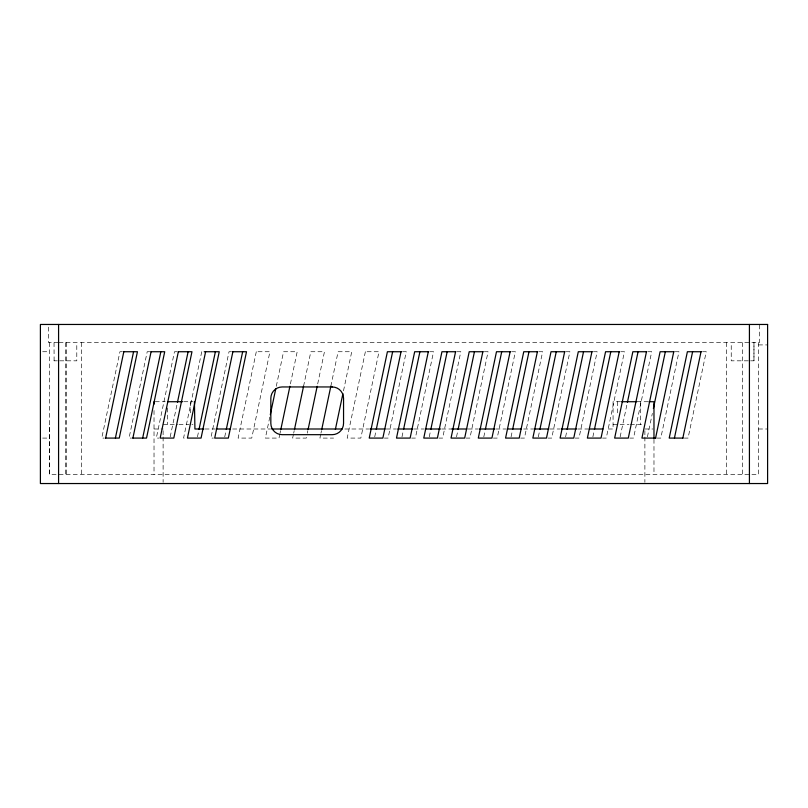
<?xml version="1.0" encoding="UTF-8"?>
<svg xmlns="http://www.w3.org/2000/svg" width="808" height="808" viewBox="0 0 808 808"><rect width="100%" height="100%" fill="white"/><g stroke="black" fill="none" stroke-linecap="round" stroke-linejoin="round"><path stroke-width="0.61" stroke-dasharray="4.04 3.03" d="M758.51 342.642L758.51 474.447L49.49 474.447L49.49 424.452M170.195 436.855L177.204 403.546M201.748 351.733L183.567 438.087L186.042 438.087M197.465 436.855L198.758 430.684M224.735 436.855L226.028 430.684M269.791 417.12L265.377 438.087L279.012 438.087L279.79 434.391M276.286 386.274L283.558 351.733L297.192 351.733L289.921 386.274M280.053 433.149L280.568 430.684M293.425 434.391L292.647 438.087L306.283 438.087L307.06 434.391M293.688 433.149L294.203 430.684M303.555 386.274L310.827 351.733L324.462 351.733L317.19 386.274M307.323 433.149L307.838 430.684M320.695 434.391L319.918 438.087L333.553 438.087M320.958 433.149L321.473 430.684M330.826 386.274L338.098 351.733L351.733 351.733L343.42 391.213M374.72 436.855L376.013 430.684M401.99 436.855L403.283 430.684M429.26 436.855L430.553 430.684M456.53 436.855L457.823 430.684M483.8 436.855L485.093 430.684M511.07 436.855L512.363 430.684M538.34 436.855L539.633 430.684M565.61 436.855L566.903 430.684M592.88 436.855L594.173 430.684M620.15 436.855L627.16 403.546M647.42 436.855L652.349 413.413M58.338 342.642L48.581 342.642L48.581 324.462M59.014 342.642L759.419 342.642L759.409 324.462M758.51 344.915L767.6 344.915M42.672 351.733L49.49 351.733M122.412 351.733L119.938 351.733L101.758 438.087L104.232 438.087M149.682 351.733L147.208 351.733L129.028 438.087L131.502 438.087M176.952 351.733L174.477 351.733L156.298 438.087L158.772 438.087M231.492 351.733L229.018 351.733L210.838 438.087L213.312 438.087M402.556 351.733L406.272 351.733L388.093 438.087L384.376 438.087M429.826 351.733L433.543 351.733L415.363 438.087L411.646 438.087M457.096 351.733L460.812 351.733L442.632 438.087L438.916 438.087M484.366 351.733L488.082 351.733L469.903 438.087L466.186 438.087M511.636 351.733L515.352 351.733L497.173 438.087L493.456 438.087M538.906 351.733L542.623 351.733L524.442 438.087L520.726 438.087M566.176 351.733L569.893 351.733L551.712 438.087L547.996 438.087M593.446 351.733L597.163 351.733L578.982 438.087L575.266 438.087M620.716 351.733L624.433 351.733L606.253 438.087L602.536 438.087M647.986 351.733L651.702 351.733L633.523 438.087L629.806 438.087M675.256 351.733L678.972 351.733L660.793 438.087L657.076 438.087M702.526 351.733L706.242 351.733L688.062 438.087L684.346 438.087M54.035 360.822L57.358 360.822M59.711 360.822L76.79 360.822L76.79 342.642M748.289 360.822L731.24 360.822L731.24 342.642M750.642 360.822L753.965 360.822L753.965 342.642L753.965 360.822M155.267 401.728L165.186 401.728M183.769 401.728L192.961 401.728M620.504 401.728L613.07 401.728L613.07 428.998L605.515 428.998M637.027 401.728L647.976 401.728M163.115 424.452L177.608 424.452M179.023 424.452L189.163 424.452M191.89 424.452L192.961 424.452M613.07 424.452L628.998 424.452M630.391 424.452L643.673 424.452M154.025 428.998L163.115 428.998M205.01 428.998L215.079 428.998M232.714 428.998L270.498 428.998M344.804 428.998L368.731 428.998M386.365 428.998L396.445 428.998M414.08 428.998L424.149 428.998M441.784 428.998L451.864 428.998M468.236 428.998L478.306 428.998M495.94 428.998L506.02 428.998M523.645 428.998L533.724 428.998M550.096 428.998L560.176 428.998M577.801 428.998L587.881 428.998M644.885 428.998L652.844 428.998M758.51 428.998L767.6 428.998M42.672 438.087L49.49 438.087M742.602 342.642L742.602 474.447M726.695 342.642L726.695 474.447M653.975 439.34L653.975 474.447M644.885 430.735L644.885 435.764M644.885 437.027L644.885 482.285M640.31 401.728L640.36 424.452M617.615 401.728L617.635 415.615M190.385 401.728L190.405 415.615M167.68 408.04L167.66 424.452M163.115 430.735L163.115 435.764M163.115 437.027L163.115 482.285M154.025 410.504L154.025 474.447M81.305 342.642L81.305 474.447M66.428 342.642L66.428 474.447M65.397 342.642L65.397 474.447M54.035 342.642L54.106 360.822M49.49 342.642L49.49 474.447M256.288 351.733L238.108 438.087L251.743 438.087L269.923 351.733L256.288 351.733M365.368 351.733L347.188 438.087L360.822 438.087L379.002 351.733L365.368 351.733"/><path stroke-width="1.21" d="M105.626 438.087L123.806 351.733M115.392 438.087L133.572 351.733M132.896 438.087L151.076 351.733M142.662 438.087L160.843 351.733M178.346 351.733L160.166 438.087L173.801 438.087L191.971 351.733L178.194 351.733M177.467 402.313L188.113 351.733M205.606 351.733L187.426 438.087L201.061 438.087L219.241 351.733L204.222 351.733M199.021 429.452L215.382 351.733M232.876 351.733L214.696 438.087L228.331 438.087L246.511 351.733L232.734 351.733M226.291 429.452L242.653 351.733M270.316 414.645L275.77 388.739M280.831 429.452L289.921 386.274M294.466 429.452L303.555 386.274M308.101 429.452L317.19 386.274M321.736 429.452L330.826 386.274M335.37 429.452L342.905 393.678M376.276 429.452L392.637 351.733M401.041 351.733L382.861 438.087L369.226 438.087L387.406 351.733L401.313 351.733M403.546 429.452L419.908 351.733M428.311 351.733L410.131 438.087L396.496 438.087L414.676 351.733L428.583 351.733M430.816 429.452L447.178 351.733M455.581 351.733L437.401 438.087L423.766 438.087L441.946 351.733L455.853 351.733M458.086 429.452L474.447 351.733M482.851 351.733L464.671 438.087L451.036 438.087L469.216 351.733L483.123 351.733M485.356 429.452L501.718 351.733M510.121 351.733L491.941 438.087L478.306 438.087L496.486 351.733L510.393 351.733M512.625 429.452L528.987 351.733M537.391 351.733L519.211 438.087L505.576 438.087L523.756 351.733L537.663 351.733M539.895 429.452L556.258 351.733M564.661 351.733L546.481 438.087L532.846 438.087L551.026 351.733L564.933 351.733M567.165 429.452L583.528 351.733M591.931 351.733L573.751 438.087L560.116 438.087L578.296 351.733L592.203 351.733M594.435 429.452L610.798 351.733M619.201 351.733L601.021 438.087L587.386 438.087L605.566 351.733L619.473 351.733M627.422 402.313L638.067 351.733M646.481 351.733L628.301 438.087L614.656 438.087L632.846 351.733L646.743 351.733M653.389 408.484L665.337 351.733M655.571 438.087L673.751 351.733M674.428 438.087L692.607 351.733M682.841 438.087L701.021 351.733M123.654 351.733L137.441 351.733L119.261 438.087L105.474 438.087M150.924 351.733L164.711 351.733L146.531 438.087L132.744 438.087M674.013 351.733L660.116 351.733L641.936 438.087L655.833 438.087M701.283 351.733L687.386 351.733L669.206 438.087L683.103 438.087M167.64 401.728L182.547 401.728M194.425 401.728L194.93 428.998L203.747 428.998M621.746 401.728L636.643 401.728M649.016 401.728L653.975 401.728L653.975 438.087M216.342 428.998L230.199 428.998M271.761 428.998L342.289 428.998M369.993 428.998L385.113 428.998M397.708 428.998L412.817 428.998M425.412 428.998L440.522 428.998M451.864 428.998L466.974 428.998M479.568 428.998L494.678 428.998M507.272 428.998L521.13 428.998M534.987 428.998L548.834 428.998M561.429 428.998L576.548 428.998M589.143 428.998L602.99 428.998M749.42 324.462L749.42 483.538M154.025 401.728L154.025 404.202M58.58 324.462L58.58 483.538M767.6 324.462L40.4 324.462L40.4 483.538L767.6 483.538L767.6 324.462M332.189 386.951L282.194 386.951A11.363 11.363 0 0 0 270.832 398.314L270.832 423.311A11.363 11.363 0 0 0 282.194 434.674L332.189 434.684A11.363 11.363 0 0 0 343.551 423.321L343.551 398.324A11.363 11.363 0 0 0 332.189 386.961"/></g></svg>
